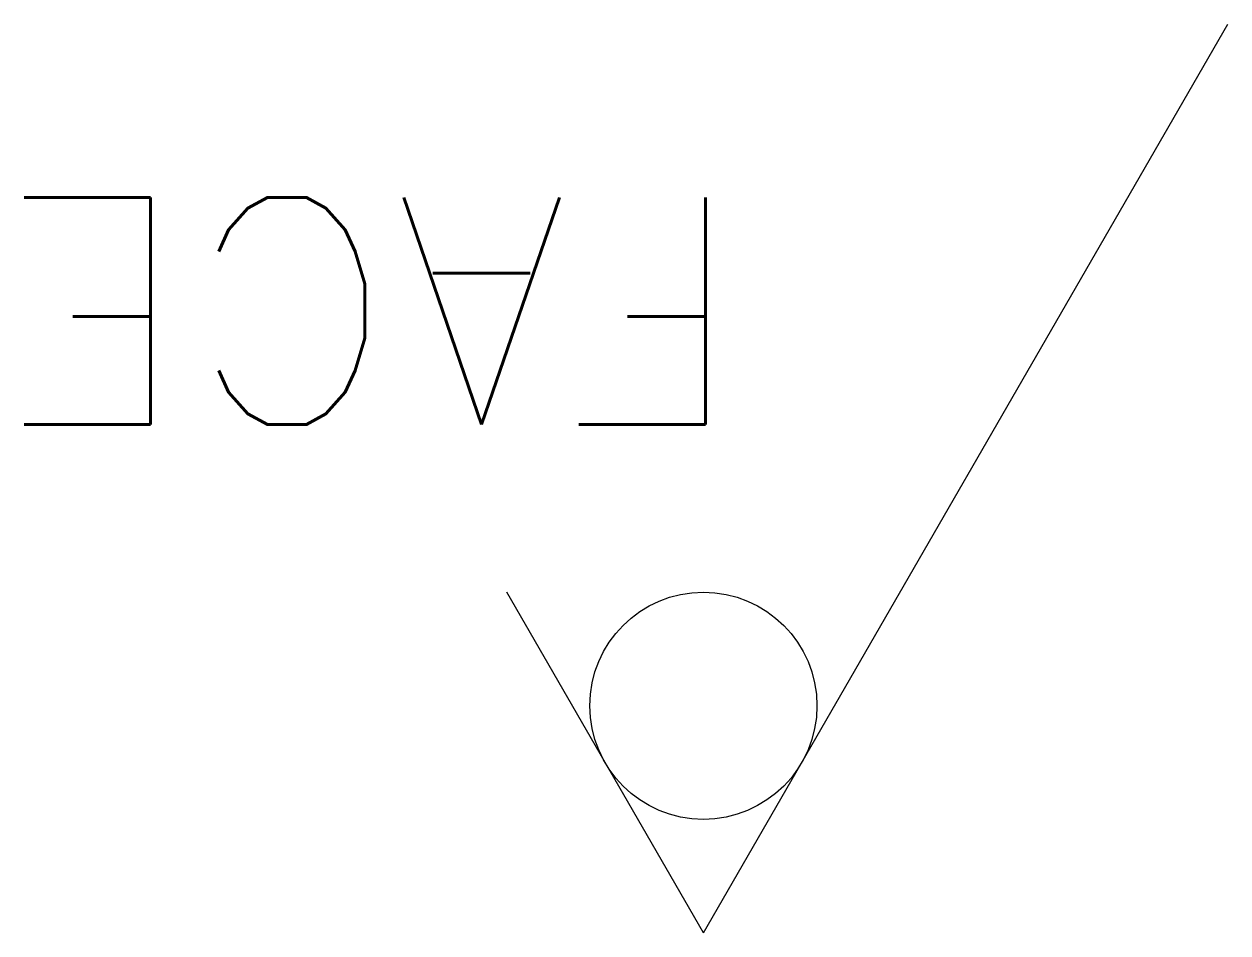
# Model space of a CAD drawing. Extents: x 278.2 to 288.8, y 170.8 to 178.8.
import ezdxf
from ezdxf.enums import TextEntityAlignment as Align

# ---------------------------------------------------------------- set-up
doc = ezdxf.new("R2010")
doc.units = 0
doc.header["$MEASUREMENT"] = 0
doc.layers.add('DIM', color=2, linetype='CONTINUOUS')
doc.styles.add('CHINA', font='romans.shx', dxfattribs={"bigfont": 'chineset.shx'})

msp = doc.modelspace()

# ---------------------------------------------------------------- linework, layer by layer
at = {"layer": 'DIM'}
for q in [(288.801, 178.772), (282.45, 173.772)]:
    msp.add_line((284.182, 170.772), q, dxfattribs=at)
msp.add_circle((284.182, 172.772), 1, dxfattribs=at)

# ---------------------------------------------------------------- texts
at = {"layer": 'DIM', "style": 'CHINA'}
msp.add_attdef('FACE', text='', height=2, rotation=180, dxfattribs=at).set_placement((281.286, 176.247), align=Align.MIDDLE)

doc.saveas('drawing.dxf')
